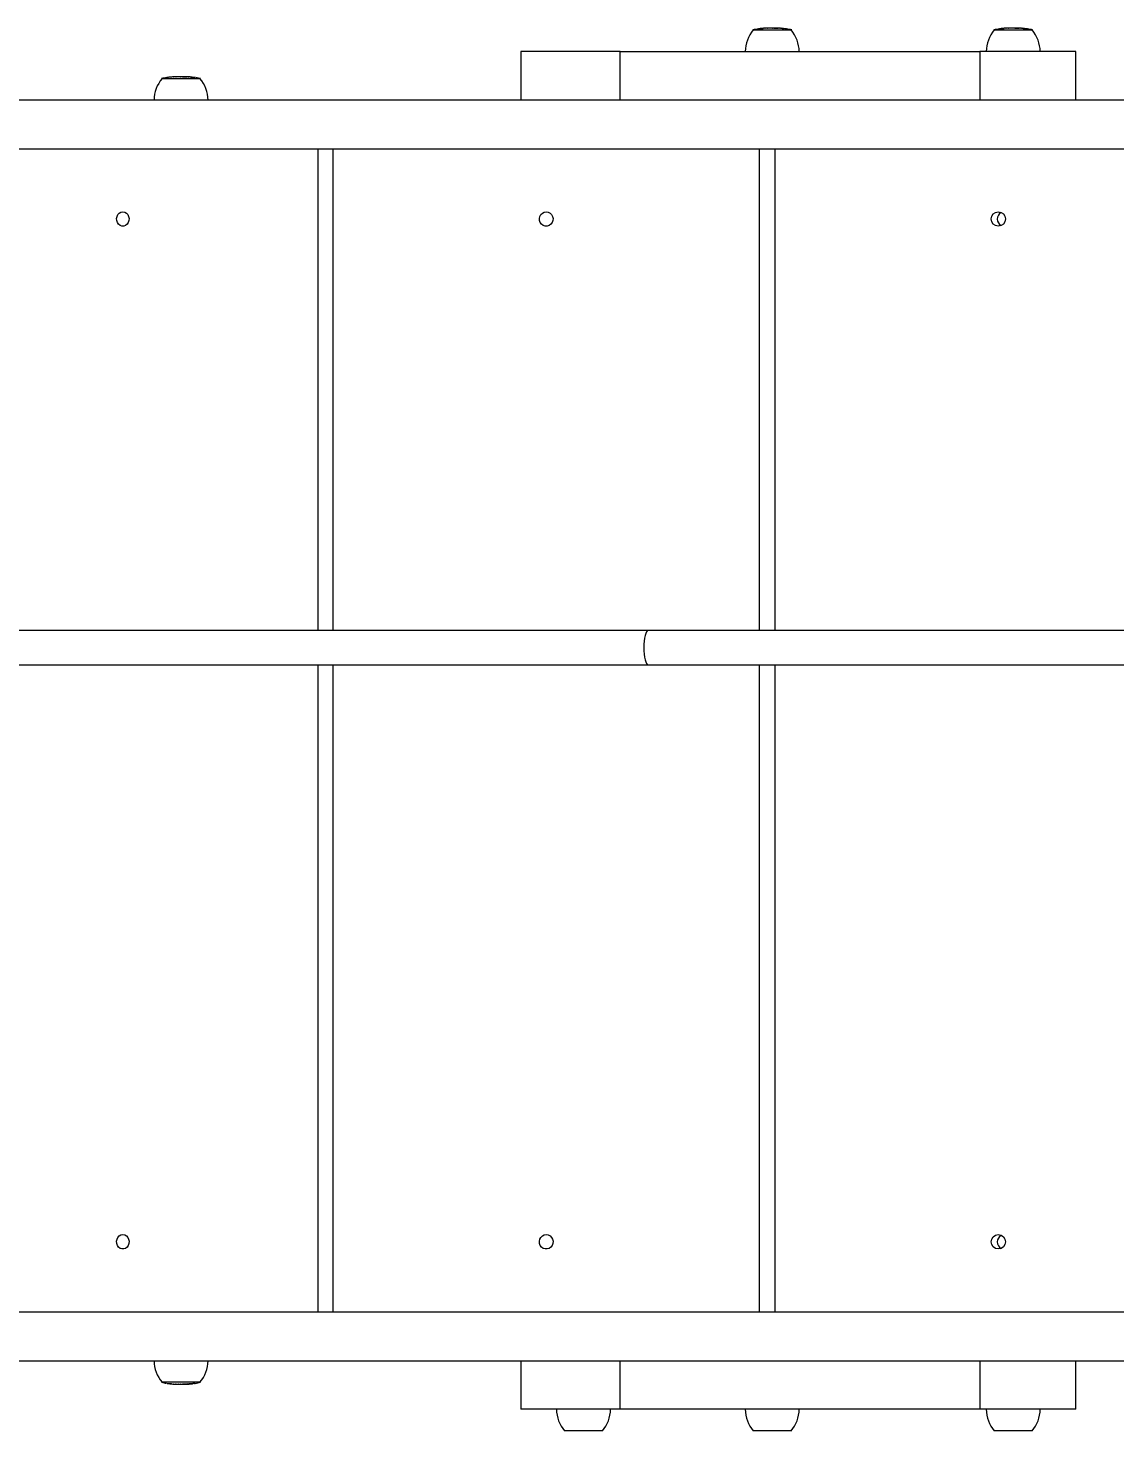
# Model space of a CAD drawing. Header units: millimetres. Extents: x -6280 to 5617, y -5845 to 6834.
# Drawn here: x -4213 to -3609, y 1385 to 2164 of the extents above; entities that cross this region are included whole.
import ezdxf

# ---------------------------------------------------------------- set-up
doc = ezdxf.new("R2010")
doc.units = ezdxf.units.MM
for name, color, linetype in [('DIKOM_ОБЪЕКТ', 7, 'Continuous'), ('DIKOM_РАЗМЕР_ЗОНА', 7, 'Continuous'), ('DIKOM_РАЗМЕР_ОБЪЕКТА', 7, 'Continuous')]:
    doc.layers.add(name, color=color, linetype=linetype)
doc.styles.add('style1', font='arial.ttf', dxfattribs={"width": 0.8})
doc.dimstyles.new('1-50', dxfattribs={"dimtxt": 300, "dimasz": 200, "dimexe": 100, "dimexo": 0, "dimgap": 100, "dimtad": 1, "dimtxsty": 'style1', "dimcen": 200, "dimclrd": 7, "dimclre": 7, "dimclrt": 7, "dimadec": 1, "dimazin": 2, "dimtfac": 1, "dimtmove": 0, "dimatfit": 2, "dimfxl": 0, "dimlwd": 25, "dimlwe": 18, "dimarcsym": 0})

# ---------------------------------------------------------------- blocks, each defined once
blk = doc.blocks.new('*D9')
at = {"layer": 'Defpoints', "color": 0, "transparency": 16777216}
for p in [(2521.23, 1712.79), (-4779.85, 1437.75), (2521.23, -5186.43)]:
    blk.add_point(p, dxfattribs=at)
at = {"layer": 'DIKOM_РАЗМЕР_ОБЪЕКТА', "color": 7, "lineweight": 18, "transparency": 16777216}
for p, q in [((2521.23, 1712.79), (2521.23, -5286.43)), ((-4779.85, 1437.75), (-4779.85, -5286.43))]:
    blk.add_line(p, q, dxfattribs=at)
at = {"layer": 'DIKOM_РАЗМЕР_ОБЪЕКТА', "color": 7, "lineweight": 25, "transparency": 16777216}
blk.add_line((-4579.85, -5186.43), (2321.23, -5186.43), dxfattribs=at)
at = {"layer": 'DIKOM_РАЗМЕР_ОБЪЕКТА', "color": 7, "transparency": 16777216}
for points in [[(-4579.85, -5153.1), (-4579.85, -5219.76), (-4779.85, -5186.43)], [(2321.23, -5153.1), (2321.23, -5219.76), (2521.23, -5186.43)]]:
    blk.add_solid(points, dxfattribs=at)
at = {"layer": 'DIKOM_РАЗМЕР_ОБЪЕКТА', "color": 7, "transparency": 16777216, "insert": (-601.81, -4933.16), "char_height": 300, "attachment_point": 5, "style": 'style1'}
blk.add_mtext('7300', dxfattribs=at)
blk = doc.blocks.new('*D11')
at = {"layer": 'Defpoints', "color": 0, "transparency": 16777216}
for p in [(-6279.85, 1522.45), (4521.23, 1522.45), (4521.23, -5744.52)]:
    blk.add_point(p, dxfattribs=at)
at = {"layer": 'DIKOM_РАЗМЕР_ЗОНА', "color": 7, "lineweight": 18, "transparency": 16777216}
for p, q in [((-6279.85, 1522.45), (-6279.85, -5844.52)), ((4521.23, 1522.45), (4521.23, -5844.52))]:
    blk.add_line(p, q, dxfattribs=at)
at = {"layer": 'DIKOM_РАЗМЕР_ЗОНА', "color": 7, "lineweight": 25, "transparency": 16777216}
blk.add_line((-6079.85, -5744.52), (4321.23, -5744.52), dxfattribs=at)
at = {"layer": 'DIKOM_РАЗМЕР_ЗОНА', "color": 7, "transparency": 16777216}
for points in [[(-6079.85, -5711.19), (-6079.85, -5777.85), (-6279.85, -5744.52)], [(4321.23, -5711.19), (4321.23, -5777.85), (4521.23, -5744.52)]]:
    blk.add_solid(points, dxfattribs=at)
at = {"layer": 'DIKOM_РАЗМЕР_ЗОНА', "color": 7, "transparency": 16777216, "insert": (-569.12, -5491.35), "char_height": 300, "attachment_point": 5, "style": 'style1'}
blk.add_mtext('10800', dxfattribs=at)

msp = doc.modelspace()

# ---------------------------------------------------------------- linework, layer by layer
at = {"layer": 'DIKOM_ОБЪЕКТ', "color": 7, "linetype": 'Continuous', "lineweight": 15}
for p, q in [((-3809.997, 2163.255), (-3800.478, 2163.255)), ((-3806.847, 2163.844), (-3806.76, 2163.855)), ((-3806.302, 2163.923), (-3806.347, 2163.919)), ((-3806.347, 2163.914), (-3806.347, 2163.919)), ((-3803.281, 2164.216), (-3803.143, 2164.229)), ((-3802.685, 2164.254), (-3802.83, 2164.241)), ((-3802.017, 2164.276), (-3801.861, 2164.287)), ((-3799.894, 2164.308), (-3800.672, 2164.308)), ((-3800.478, 2163.255), (-3788.397, 2163.255)), ((-3799.727, 2164.307), (-3799.886, 2164.307)), ((-3799.221, 2164.306), (-3799.118, 2164.307)), ((-3798.393, 2164.308), (-3799.22, 2164.308)), ((-3798.241, 2164.308), (-3798.393, 2164.308)), ((-3798.25, 2164.307), (-3798.135, 2164.306)), ((-3797.722, 2164.308), (-3798.065, 2164.308)), ((-3795.808, 2164.263), (-3795.817, 2164.263)), ((-3795.355, 2164.24), (-3795.356, 2164.24)), ((-3793.542, 2164.05), (-3794.007, 2164.126)), ((-3793.602, 2164.089), (-3793.33, 2164.061)), ((-3791.95, 2163.895), (-3793.087, 2163.998)), ((-3792.971, 2164.021), (-3792.335, 2163.943)), ((-3676.155, 2163.255), (-3666.703, 2163.255)), ((-3673.01, 2163.844), (-3672.924, 2163.854)), ((-3672.507, 2163.914), (-3672.507, 2163.919)), ((-3669.447, 2164.216), (-3669.305, 2164.229)), ((-3668.846, 2164.254), (-3668.996, 2164.241)), ((-3668.184, 2164.276), (-3668.022, 2164.287)), ((-3666.063, 2164.308), (-3666.83, 2164.308)), ((-3666.703, 2163.255), (-3654.555, 2163.255)), ((-3665.895, 2164.307), (-3666.053, 2164.307)), ((-3665.388, 2164.306), (-3665.286, 2164.307)), ((-3664.559, 2164.308), (-3665.387, 2164.308)), ((-3664.392, 2164.308), (-3664.559, 2164.308)), ((-3663.881, 2164.308), (-3664.23, 2164.308)), ((-3661.968, 2164.263), (-3661.977, 2164.264)), ((-3661.51, 2164.24), (-3661.517, 2164.24)), ((-3659.715, 2164.05), (-3660.172, 2164.127)), ((-3659.767, 2164.089), (-3659.497, 2164.061)), ((-3658.086, 2163.893), (-3659.26, 2163.998)), ((-3659.138, 2164.021), (-3658.472, 2163.94)), ((-3938.832, 2151.255), (-3938.832, 2124.255)), ((-3883.649, 2151.255), (-3938.832, 2151.255)), ((-3883.649, 2124.255), (-3883.649, 2151.255)), ((-3883.649, 2151.255), (-3683.845, 2151.255)), ((-3683.845, 2151.255), (-3683.845, 2124.255)), ((-3630.546, 2151.255), (-3683.845, 2151.255)), ((-3630.546, 2124.255), (-3630.546, 2151.255)), ((-4138.352, 2136.255), (-4130.253, 2136.255)), ((-4131.754, 2137.216), (-4131.598, 2137.223)), ((-4131.129, 2137.249), (-4131.314, 2137.241)), ((-4130.521, 2137.276), (-4130.284, 2137.284)), ((-4130.253, 2136.255), (-4116.752, 2136.255)), ((-4128.433, 2137.308), (-4129.027, 2137.308)), ((-4128.288, 2137.307), (-4128.416, 2137.307)), ((-4126.919, 2137.308), (-4127.786, 2137.308)), ((-4127.781, 2137.306), (-4127.694, 2137.307)), ((-4126.563, 2137.308), (-4126.919, 2137.308)), ((-4126.077, 2137.308), (-4126.563, 2137.308)), ((-4122.458, 2137.151), (-4122.472, 2137.152)), ((-4122.257, 2137.05), (-4122.458, 2137.151)), ((-4122.059, 2137.104), (-4121.913, 2137.061)), ((-4120.513, 2136.906), (-4121.813, 2136.998)), ((-4121.557, 2137.021), (-4120.51, 2136.92)), ((-4120.107, 2136.876), (-4120.116, 2136.877)), ((-3566.781, 2124.255), (-4768.318, 2124.255)), ((-4768.318, 2097.255), (-3566.781, 2097.255)), ((-4051.393, 1829.755), (-4051.393, 2097.255)), ((-4043.264, 2097.255), (-4043.264, 1829.755)), ((-3806.203, 1829.755), (-3806.203, 2097.255)), ((-3797.656, 2097.255), (-3797.656, 1829.755)), ((-3868.099, 1829.755), (-4692.32, 1829.755)), ((-3520.972, 1829.755), (-3868.099, 1829.755)), ((-4692.32, 1810.755), (-3868.099, 1810.755)), ((-4051.393, 1451.255), (-4051.393, 1810.755)), ((-4043.264, 1810.755), (-4043.264, 1451.255)), ((-3868.099, 1810.755), (-3520.972, 1810.755)), ((-3806.203, 1451.255), (-3806.203, 1810.755)), ((-3797.656, 1810.755), (-3797.656, 1451.255)), ((-3566.781, 1451.255), (-4768.318, 1451.255)), ((-4768.318, 1424.255), (-3566.781, 1424.255)), ((-3938.832, 1424.255), (-3938.832, 1397.255)), ((-3883.649, 1397.255), (-3883.649, 1424.255)), ((-3683.845, 1424.255), (-3683.845, 1397.255)), ((-3630.546, 1397.255), (-3630.546, 1424.255)), ((-4116.752, 1412.255), (-4138.352, 1412.255)), ((-4131.599, 1411.288), (-4131.813, 1411.301)), ((-4131.373, 1411.275), (-4131.129, 1411.261)), ((-4130.284, 1411.226), (-4130.581, 1411.24)), ((-4128.941, 1411.203), (-4129.137, 1411.203)), ((-4128.964, 1411.202), (-4128.113, 1411.202)), ((-4128.113, 1411.202), (-4127.07, 1411.202)), ((-4127.786, 1411.204), (-4128.111, 1411.204)), ((-4127.049, 1411.202), (-4126.692, 1411.202)), ((-4126.672, 1411.202), (-4126.077, 1411.202)), ((-4123.13, 1411.359), (-4123.144, 1411.358)), ((-4121.441, 1411.46), (-4123.13, 1411.359)), ((-4123.029, 1411.395), (-4121.609, 1411.449)), ((-4121.274, 1411.489), (-4121.069, 1411.627)), ((-4120.764, 1411.633), (-4120.997, 1411.512)), ((-4120.764, 1411.672), (-4120.764, 1411.633)), ((-4120.755, 1411.634), (-4120.764, 1411.633)), ((-4120.755, 1411.673), (-4120.755, 1411.634)), ((-3883.649, 1397.255), (-3938.832, 1397.255)), ((-3683.845, 1397.255), (-3883.649, 1397.255)), ((-3630.546, 1397.255), (-3683.845, 1397.255)), ((-3893.223, 1385.255), (-3914.823, 1385.255)), ((-3788.397, 1385.255), (-3809.997, 1385.255)), ((-3654.555, 1385.255), (-3676.155, 1385.255))]:
    msp.add_line(p, q, dxfattribs=at)
at = {"layer": 'DIKOM_ОБЪЕКТ', "color": 7, "linetype": 'Continuous', "lineweight": 15, "flags": 128}
for points in [[(-4159.878, 2062.255), (-4158.855, 2062.077), (-4157.923, 2061.56), (-4157.164, 2060.749), (-4156.647, 2059.716), (-4156.417, 2058.554), (-4156.494, 2057.365), (-4156.872, 2056.255), (-4157.517, 2055.323), (-4158.372, 2054.651), (-4159.361, 2054.3), (-4160.396, 2054.3), (-4161.385, 2054.651), (-4162.24, 2055.323), (-4162.885, 2056.255), (-4163.263, 2057.365), (-4163.34, 2058.554), (-4163.11, 2059.716), (-4162.593, 2060.749), (-4161.834, 2061.56), (-4160.902, 2062.077), (-4159.878, 2062.255)], [(-3924.733, 2062.255), (-3923.615, 2062.077), (-3922.597, 2061.56), (-3921.768, 2060.749), (-3921.202, 2059.716), (-3920.951, 2058.554), (-3921.035, 2057.365), (-3921.448, 2056.255), (-3922.153, 2055.323), (-3923.087, 2054.651), (-3924.168, 2054.3), (-3925.298, 2054.3), (-3926.379, 2054.651), (-3927.313, 2055.323), (-3928.018, 2056.255), (-3928.431, 2057.365), (-3928.516, 2058.554), (-3928.264, 2059.716), (-3927.699, 2060.749), (-3926.87, 2061.56), (-3925.851, 2062.077), (-3924.733, 2062.255)], [(-3868.099, 1829.755), (-3868.573, 1829.572), (-3869.029, 1829.032), (-3869.448, 1828.154), (-3869.817, 1826.972), (-3870.119, 1825.533), (-3870.343, 1823.89), (-3870.482, 1822.108), (-3870.528, 1820.255)], [(-3870.528, 1820.255), (-3870.482, 1818.402), (-3870.343, 1816.619), (-3870.119, 1814.977), (-3869.817, 1813.537), (-3869.448, 1812.356), (-3869.029, 1811.478), (-3868.573, 1810.938), (-3868.099, 1810.755)], [(-4159.878, 1494.255), (-4158.855, 1494.077), (-4157.923, 1493.56), (-4157.164, 1492.749), (-4156.647, 1491.716), (-4156.417, 1490.554), (-4156.494, 1489.365), (-4156.872, 1488.255), (-4157.517, 1487.323), (-4158.372, 1486.651), (-4159.361, 1486.3), (-4160.396, 1486.3), (-4161.385, 1486.651), (-4162.24, 1487.323), (-4162.885, 1488.255), (-4163.263, 1489.365), (-4163.34, 1490.554), (-4163.11, 1491.716), (-4162.593, 1492.749), (-4161.834, 1493.56), (-4160.902, 1494.077), (-4159.878, 1494.255)], [(-3924.733, 1494.255), (-3923.615, 1494.077), (-3922.597, 1493.56), (-3921.768, 1492.749), (-3921.202, 1491.716), (-3920.951, 1490.554), (-3921.035, 1489.365), (-3921.448, 1488.255), (-3922.153, 1487.323), (-3923.087, 1486.651), (-3924.168, 1486.3), (-3925.298, 1486.3), (-3926.379, 1486.651), (-3927.313, 1487.323), (-3928.018, 1488.255), (-3928.431, 1489.365), (-3928.516, 1490.554), (-3928.264, 1491.716), (-3927.699, 1492.749), (-3926.87, 1493.56), (-3925.851, 1494.077), (-3924.733, 1494.255)]]:
    msp.add_lwpolyline(points, dxfattribs=at)
at = {"layer": 'DIKOM_ОБЪЕКТ', "color": 7, "linetype": 'Continuous', "lineweight": 15}
for centre in [(-3673.648, 2058.277), (-3673.648, 1490.277)]:
    msp.add_circle(centre, 3.978, dxfattribs=at)
for centre, radius, start, end in [((-3795.52, 2151.095), 18.677, 139.378843, 179.509067), ((-3800.672, 2122.472), 41.836, 98.371255, 102.879622), ((-3800.672, 2122.472), 41.836, 95.14568, 97.737397), ((-3800.672, 2122.472), 41.836, 93.385255, 94.503725), ((-3800.672, 2122.472), 41.836, 91.627388, 92.756886), ((-3800.672, 2122.472), 41.836, 90, 91.000371), ((-3797.722, 2122.472), 41.836, 87.510214, 90), ((-3797.722, 2122.472), 41.836, 85.886932, 86.757877), ((-3797.722, 2122.472), 41.836, 84.905269, 85.257971), ((-3797.722, 2122.472), 41.836, 82.597457, 84.346974), ((-3797.722, 2122.472), 41.836, 81.846385, 82.06615), ((-3797.722, 2122.472), 41.836, 77.120378, 81.21108), ((-3802.874, 2151.095), 18.677, 0.490933, 40.621157), ((-3661.678, 2151.095), 18.677, 139.378843, 179.509067), ((-3666.83, 2122.472), 41.836, 98.379308, 102.879622), ((-3666.83, 2122.472), 41.836, 95.177343, 98.039077), ((-3666.83, 2122.472), 41.836, 93.389437, 94.516458), ((-3666.83, 2122.472), 41.836, 91.630205, 92.760579), ((-3666.83, 2122.472), 41.836, 90, 91.002699), ((-3663.88, 2122.472), 41.836, 87.580507, 90), ((-3663.88, 2122.472), 41.836, 87.393763, 87.580507), ((-3663.88, 2122.472), 41.836, 85.882166, 86.757586), ((-3663.88, 2122.472), 41.836, 84.914198, 85.252758), ((-3663.88, 2122.472), 41.836, 82.568337, 84.35679), ((-3663.88, 2122.472), 41.836, 81.838545, 82.035897), ((-3663.88, 2122.472), 41.836, 77.120378, 81.202668), ((-3669.032, 2151.095), 18.677, 0.490933, 40.621157), ((-4123.875, 2124.095), 18.677, 139.378843, 179.509067), ((-4129.026, 2095.472), 41.836, 98.789411, 102.879622), ((-4129.026, 2095.472), 41.836, 93.523047, 95.329183), ((-4129.026, 2095.472), 41.836, 91.72029, 92.878621), ((-4129.026, 2095.472), 41.836, 90, 91.077233), ((-4126.077, 2095.472), 41.836, 85.730291, 86.827204), ((-4126.077, 2095.472), 41.836, 82.337906, 84.488372), ((-4126.077, 2095.472), 41.836, 77.120378, 80.445735), ((-4131.228, 2124.095), 18.677, 0.490933, 40.621157), ((-3670.21, 2058.255), 4.011, 115.733016, 244.266984), ((-3670.21, 1490.255), 4.011, 115.733164, 244.266836), ((-4123.875, 1424.415), 18.677, 180.490933, 220.621157), ((-4131.229, 1424.415), 18.677, 319.378843, 359.509067), ((-4129.026, 1453.038), 41.836, 257.120378, 260.872472), ((-4129.026, 1453.038), 41.836, 265.0665, 266.477099), ((-4129.026, 1453.038), 41.836, 267.120468, 268.27704), ((-4129.026, 1453.038), 41.836, 268.920247, 269.362311), ((-4126.077, 1453.038), 41.836, 273.015237, 274.270783), ((-4126.077, 1453.038), 41.836, 274.916627, 275.340741), ((-4126.077, 1453.038), 41.836, 275.340741, 275.825601), ((-4126.077, 1453.038), 41.836, 278.35007, 278.40787), ((-4126.077, 1453.038), 41.836, 278.40787, 278.730974), ((-4126.077, 1453.038), 41.836, 278.730974, 282.879622), ((-3900.346, 1397.415), 18.677, 180.490933, 220.621157), ((-3907.7, 1397.415), 18.677, 319.378843, 359.509067), ((-3795.52, 1397.415), 18.677, 180.490933, 220.621157), ((-3802.874, 1397.415), 18.677, 319.378843, 359.509067), ((-3661.678, 1397.415), 18.677, 180.490933, 220.621157), ((-3669.032, 1397.415), 18.677, 319.378843, 359.509067)]:
    msp.add_arc(centre, radius, start, end, dxfattribs=at)
for points, knots in [([(-3805.589, 2164.01), (-3805.794, 2163.986), (-3806.214, 2163.935), (-3806.633, 2163.875), (-3806.847, 2163.844)], [0, 0, 0, 0, 0.4892727, 1, 1, 1, 1]), ([(-3806.347, 2163.919), (-3806.217, 2163.937), (-3805.963, 2163.971), (-3805.709, 2164.001), (-3805.585, 2164.016)], [0, 0, 0, 0, 0.5105955, 1, 1, 1, 1]), ([(-3803.957, 2164.177), (-3803.975, 2164.176), (-3804.029, 2164.173), (-3804.253, 2164.152), (-3804.586, 2164.119), (-3805.048, 2164.072), (-3805.392, 2164.033), (-3805.589, 2164.01)], [0, 0, 0, 0, 0.103056, 0.3176672, 0.4939493, 0.709976, 1, 1, 1, 1]), ([(-3805.585, 2164.016), (-3805.428, 2164.034), (-3805.175, 2164.063), (-3804.829, 2164.099), (-3804.556, 2164.127), (-3804.326, 2164.148), (-3804.235, 2164.154), (-3804.204, 2164.154), (-3804.198, 2164.154)], [0, 0, 0, 0, 0.2195984, 0.3568848, 0.4943578, 0.6726948, 0.9374168, 1, 1, 1, 1]), ([(-3802.83, 2164.241), (-3802.909, 2164.237), (-3803.059, 2164.229), (-3803.209, 2164.22), (-3803.281, 2164.216)], [0, 0, 0, 0, 0.524246, 1, 1, 1, 1]), ([(-3801.566, 2164.289), (-3801.644, 2164.287), (-3801.794, 2164.283), (-3801.945, 2164.278), (-3802.017, 2164.276)], [0, 0, 0, 0, 0.515822, 1, 1, 1, 1]), ([(-3801.42, 2164.301), (-3801.445, 2164.3), (-3801.494, 2164.298), (-3801.542, 2164.292), (-3801.566, 2164.289)], [0, 0, 0, 0, 0.5020653, 1, 1, 1, 1]), ([(-3799.118, 2164.307), (-3799.208, 2164.307), (-3799.309, 2164.307), (-3799.512, 2164.307), (-3799.626, 2164.307), (-3799.727, 2164.307)], [0, 0, 0, 0, 0.4428864, 0.5000014, 1, 1, 1, 1]), ([(-3797.235, 2164.288), (-3797.464, 2164.293), (-3797.86, 2164.302), (-3798.252, 2164.308), (-3798.374, 2164.307), (-3798.41, 2164.307)], [0, 0, 0, 0, 0.4895645, 0.8500503, 1, 1, 1, 1]), ([(-3798.211, 2164.307), (-3798.161, 2164.307), (-3798.06, 2164.308), (-3797.766, 2164.305), (-3797.458, 2164.3), (-3797.263, 2164.296), (-3797.192, 2164.295)], [0, 0, 0, 0, 0.2896379, 0.5803135, 0.8460112, 1, 1, 1, 1]), ([(-3795.356, 2164.24), (-3795.414, 2164.241), (-3795.509, 2164.242), (-3795.941, 2164.253), (-3796.416, 2164.266), (-3796.873, 2164.279), (-3797.142, 2164.286), (-3797.235, 2164.288)], [0, 0, 0, 0, 0.3032423, 0.5041782, 0.7051558, 0.8982331, 1, 1, 1, 1]), ([(-3797.192, 2164.295), (-3797.011, 2164.29), (-3796.703, 2164.283), (-3796.314, 2164.273), (-3796.028, 2164.267), (-3795.867, 2164.264), (-3795.825, 2164.263), (-3795.808, 2164.263)], [0, 0, 0, 0, 0.2561133, 0.4370386, 0.6178521, 0.8435083, 1, 1, 1, 1]), ([(-3794.976, 2164.18), (-3794.907, 2164.194), (-3794.822, 2164.211), (-3794.736, 2164.198), (-3794.72, 2164.195)], [0, 0, 0, 0, 0.8091308, 1, 1, 1, 1]), ([(-3794.525, 2164.145), (-3794.597, 2164.15), (-3794.747, 2164.163), (-3794.898, 2164.174), (-3794.976, 2164.18)], [0, 0, 0, 0, 0.4778937, 1, 1, 1, 1]), ([(-3794.263, 2164.16), (-3794.291, 2164.163), (-3794.379, 2164.174), (-3794.466, 2164.156), (-3794.525, 2164.145)], [0, 0, 0, 0, 0.3290374, 1, 1, 1, 1]), ([(-3793.087, 2163.998), (-3793.163, 2164.007), (-3793.315, 2164.025), (-3793.466, 2164.041), (-3793.542, 2164.05)], [0, 0, 0, 0, 0.5017295, 1, 1, 1, 1]), ([(-3793.33, 2164.061), (-3793.312, 2164.057), (-3793.285, 2164.05), (-3793.252, 2164.041), (-3793.239, 2164.037), (-3793.233, 2164.035)], [0, 0, 0, 0, 0.4997351, 0.749744, 1, 1, 1, 1]), ([(-3793.233, 2164.035), (-3793.232, 2164.035), (-3793.228, 2164.034), (-3793.225, 2164.034), (-3793.224, 2164.034)], [0, 0, 0, 0, 0.5267334, 1, 1, 1, 1]), ([(-3793.224, 2164.034), (-3793.183, 2164.032), (-3793.12, 2164.03), (-3793.036, 2164.025), (-3792.993, 2164.022), (-3792.971, 2164.021)], [0, 0, 0, 0, 0.4997368, 0.7496802, 1, 1, 1, 1]), ([(-3792.088, 2163.867), (-3792.03, 2163.879), (-3791.931, 2163.901), (-3791.832, 2163.886), (-3791.79, 2163.881)], [0, 0, 0, 0, 0.583267, 1, 1, 1, 1]), ([(-3791.637, 2163.799), (-3791.721, 2163.812), (-3791.872, 2163.835), (-3792.022, 2163.857), (-3792.088, 2163.867)], [0, 0, 0, 0, 0.5630258, 1, 1, 1, 1]), ([(-3791.332, 2163.809), (-3791.365, 2163.816), (-3791.466, 2163.837), (-3791.568, 2163.815), (-3791.637, 2163.799)], [0, 0, 0, 0, 0.3180616, 1, 1, 1, 1]), ([(-3671.752, 2164.01), (-3671.958, 2163.986), (-3672.377, 2163.935), (-3672.796, 2163.875), (-3673.01, 2163.844)], [0, 0, 0, 0, 0.4893584, 1, 1, 1, 1]), ([(-3672.507, 2163.919), (-3672.378, 2163.937), (-3672.124, 2163.971), (-3671.87, 2164.001), (-3671.746, 2164.016)], [0, 0, 0, 0, 0.510149, 1, 1, 1, 1]), ([(-3670.125, 2164.176), (-3670.14, 2164.176), (-3670.194, 2164.173), (-3670.416, 2164.152), (-3670.749, 2164.119), (-3671.212, 2164.072), (-3671.555, 2164.033), (-3671.752, 2164.01)], [0, 0, 0, 0, 0.0891674, 0.307038, 0.486038, 0.7055365, 1, 1, 1, 1]), ([(-3671.746, 2164.016), (-3671.59, 2164.034), (-3671.336, 2164.063), (-3670.99, 2164.099), (-3670.718, 2164.126), (-3670.516, 2164.145), (-3670.461, 2164.148), (-3670.434, 2164.15)], [0, 0, 0, 0, 0.2631299, 0.4274582, 0.5920982, 0.8057981, 1, 1, 1, 1]), ([(-3668.996, 2164.241), (-3669.074, 2164.237), (-3669.225, 2164.229), (-3669.375, 2164.22), (-3669.447, 2164.216)], [0, 0, 0, 0, 0.5247584, 1, 1, 1, 1]), ([(-3667.733, 2164.289), (-3667.81, 2164.287), (-3667.961, 2164.283), (-3668.111, 2164.278), (-3668.184, 2164.276)], [0, 0, 0, 0, 0.5158301, 1, 1, 1, 1]), ([(-3667.58, 2164.301), (-3667.605, 2164.3), (-3667.656, 2164.298), (-3667.707, 2164.292), (-3667.733, 2164.289)], [0, 0, 0, 0, 0.502054, 1, 1, 1, 1]), ([(-3665.286, 2164.307), (-3665.376, 2164.307), (-3665.478, 2164.307), (-3665.681, 2164.307), (-3665.794, 2164.307), (-3665.895, 2164.307)], [0, 0, 0, 0, 0.4436172, 0.5, 1, 1, 1, 1]), ([(-3663.406, 2164.288), (-3663.634, 2164.293), (-3664.03, 2164.302), (-3664.42, 2164.308), (-3664.54, 2164.307), (-3664.575, 2164.307)], [0, 0, 0, 0, 0.4896962, 0.8500462, 1, 1, 1, 1]), ([(-3664.373, 2164.307), (-3664.324, 2164.307), (-3664.225, 2164.308), (-3663.933, 2164.305), (-3663.625, 2164.3), (-3663.431, 2164.296), (-3663.359, 2164.295)], [0, 0, 0, 0, 0.2896293, 0.5802073, 0.8460257, 1, 1, 1, 1]), ([(-3661.517, 2164.24), (-3661.576, 2164.241), (-3661.675, 2164.242), (-3662.109, 2164.253), (-3662.586, 2164.266), (-3663.044, 2164.279), (-3663.313, 2164.286), (-3663.406, 2164.288)], [0, 0, 0, 0, 0.3032844, 0.5042086, 0.7052402, 0.8981961, 1, 1, 1, 1]), ([(-3663.359, 2164.295), (-3663.179, 2164.29), (-3662.871, 2164.283), (-3662.48, 2164.273), (-3662.193, 2164.267), (-3662.029, 2164.264), (-3661.986, 2164.263), (-3661.968, 2164.263)], [0, 0, 0, 0, 0.2560409, 0.4370472, 0.6178113, 0.8434903, 1, 1, 1, 1]), ([(-3661.148, 2164.18), (-3661.076, 2164.194), (-3660.984, 2164.211), (-3660.893, 2164.197), (-3660.875, 2164.195)], [0, 0, 0, 0, 0.7986983, 1, 1, 1, 1]), ([(-3660.697, 2164.145), (-3660.769, 2164.15), (-3660.919, 2164.163), (-3661.07, 2164.174), (-3661.148, 2164.18)], [0, 0, 0, 0, 0.477379, 1, 1, 1, 1]), ([(-3660.417, 2164.159), (-3660.449, 2164.163), (-3660.542, 2164.174), (-3660.636, 2164.156), (-3660.697, 2164.145)], [0, 0, 0, 0, 0.3383583, 1, 1, 1, 1]), ([(-3659.26, 2163.998), (-3659.336, 2164.007), (-3659.488, 2164.025), (-3659.64, 2164.041), (-3659.715, 2164.05)], [0, 0, 0, 0, 0.5019837, 1, 1, 1, 1]), ([(-3659.497, 2164.061), (-3659.48, 2164.057), (-3659.453, 2164.05), (-3659.421, 2164.041), (-3659.409, 2164.037), (-3659.403, 2164.035)], [0, 0, 0, 0, 0.4997563, 0.7498151, 1, 1, 1, 1]), ([(-3659.403, 2164.035), (-3659.402, 2164.035), (-3659.399, 2164.034), (-3659.396, 2164.034), (-3659.394, 2164.034)], [0, 0, 0, 0, 0.5522784, 1, 1, 1, 1]), ([(-3659.394, 2164.034), (-3659.352, 2164.032), (-3659.289, 2164.03), (-3659.203, 2164.025), (-3659.16, 2164.022), (-3659.138, 2164.021)], [0, 0, 0, 0, 0.5000594, 0.7499369, 1, 1, 1, 1]), ([(-3658.262, 2163.867), (-3658.201, 2163.879), (-3658.095, 2163.901), (-3657.988, 2163.886), (-3657.943, 2163.88)], [0, 0, 0, 0, 0.5726046, 1, 1, 1, 1]), ([(-3657.811, 2163.799), (-3657.896, 2163.812), (-3658.046, 2163.835), (-3658.196, 2163.857), (-3658.262, 2163.867)], [0, 0, 0, 0, 0.5630895, 1, 1, 1, 1]), ([(-3657.485, 2163.808), (-3657.521, 2163.815), (-3657.629, 2163.837), (-3657.738, 2163.814), (-3657.811, 2163.799)], [0, 0, 0, 0, 0.3310215, 1, 1, 1, 1]), ([(-4134.004, 2137.01), (-4134.204, 2136.986), (-4134.614, 2136.935), (-4135.022, 2136.875), (-4135.23, 2136.844)], [0, 0, 0, 0, 0.4893964, 1, 1, 1, 1]), ([(-4132.912, 2137.126), (-4132.935, 2137.124), (-4133.088, 2137.111), (-4133.476, 2137.071), (-4133.812, 2137.033), (-4134.004, 2137.01)], [0, 0, 0, 0, 0.0721648, 0.4685908, 1, 1, 1, 1]), ([(-4131.314, 2137.241), (-4131.39, 2137.237), (-4131.537, 2137.229), (-4131.684, 2137.22), (-4131.754, 2137.216)], [0, 0, 0, 0, 0.5243081, 1, 1, 1, 1]), ([(-4130.081, 2137.289), (-4130.157, 2137.287), (-4130.304, 2137.283), (-4130.45, 2137.278), (-4130.521, 2137.276)], [0, 0, 0, 0, 0.5156863, 1, 1, 1, 1]), ([(-4129.774, 2137.301), (-4129.826, 2137.3), (-4129.928, 2137.298), (-4130.03, 2137.292), (-4130.081, 2137.289)], [0, 0, 0, 0, 0.5020304, 1, 1, 1, 1]), ([(-4127.694, 2137.307), (-4127.782, 2137.307), (-4127.881, 2137.307), (-4128.079, 2137.307), (-4128.189, 2137.307), (-4128.288, 2137.307)], [0, 0, 0, 0, 0.4430475, 0.5000001, 1, 1, 1, 1]), ([(-4125.864, 2137.288), (-4126.084, 2137.293), (-4126.465, 2137.302), (-4126.811, 2137.308), (-4126.902, 2137.307), (-4126.928, 2137.307)], [0, 0, 0, 0, 0.4937861, 0.8571112, 1, 1, 1, 1]), ([(-4126.663, 2137.307), (-4126.631, 2137.307), (-4126.565, 2137.308), (-4126.312, 2137.305), (-4126.025, 2137.3), (-4125.836, 2137.296), (-4125.767, 2137.295)], [0, 0, 0, 0, 0.2896559, 0.5802851, 0.846205, 1, 1, 1, 1]), ([(-4123.791, 2137.24), (-4123.886, 2137.241), (-4124.042, 2137.242), (-4124.537, 2137.253), (-4125.045, 2137.266), (-4125.51, 2137.279), (-4125.773, 2137.286), (-4125.864, 2137.288)], [0, 0, 0, 0, 0.303343, 0.5041868, 0.7052689, 0.8981801, 1, 1, 1, 1]), ([(-4125.767, 2137.295), (-4125.589, 2137.29), (-4125.284, 2137.283), (-4124.871, 2137.273), (-4124.548, 2137.267), (-4124.339, 2137.264), (-4124.263, 2137.263), (-4124.232, 2137.263)], [0, 0, 0, 0, 0.2560408, 0.4370874, 0.6177885, 0.8435042, 1, 1, 1, 1]), ([(-4124.232, 2137.263), (-4124.181, 2137.263), (-4124.12, 2137.262), (-4124.189, 2137.265), (-4124.201, 2137.265)], [0, 0, 0, 0, 0.8371501, 1, 1, 1, 1]), ([(-4123.759, 2137.243), (-4123.739, 2137.242), (-4123.683, 2137.239), (-4123.749, 2137.239), (-4123.791, 2137.24)], [0, 0, 0, 0, 0.3621018, 1, 1, 1, 1]), ([(-4123.656, 2137.18), (-4123.51, 2137.193), (-4123.279, 2137.212), (-4123.047, 2137.192), (-4122.961, 2137.185)], [0, 0, 0, 0, 0.6299135, 1, 1, 1, 1]), ([(-4123.216, 2137.144), (-4123.286, 2137.15), (-4123.432, 2137.163), (-4123.579, 2137.174), (-4123.656, 2137.18)], [0, 0, 0, 0, 0.4768525, 1, 1, 1, 1]), ([(-4122.472, 2137.152), (-4122.596, 2137.16), (-4122.844, 2137.176), (-4123.092, 2137.155), (-4123.216, 2137.144)], [0, 0, 0, 0, 0.5001112, 1, 1, 1, 1]), ([(-4121.813, 2136.998), (-4121.887, 2137.007), (-4122.035, 2137.025), (-4122.183, 2137.041), (-4122.257, 2137.05)], [0, 0, 0, 0, 0.5012712, 1, 1, 1, 1]), ([(-4121.913, 2137.061), (-4121.907, 2137.057), (-4121.898, 2137.05), (-4121.888, 2137.041), (-4121.888, 2137.037), (-4121.888, 2137.035)], [0, 0, 0, 0, 0.4997152, 0.749741, 1, 1, 1, 1]), ([(-4121.888, 2137.035), (-4121.886, 2137.035), (-4121.883, 2137.034), (-4121.881, 2137.034), (-4121.879, 2137.034)], [0, 0, 0, 0, 0.5538561, 1, 1, 1, 1]), ([(-4121.879, 2137.034), (-4121.826, 2137.032), (-4121.746, 2137.03), (-4121.639, 2137.025), (-4121.584, 2137.022), (-4121.557, 2137.021)], [0, 0, 0, 0, 0.500236, 0.7500988, 1, 1, 1, 1]), ([(-4120.839, 2136.867), (-4120.717, 2136.878), (-4120.473, 2136.902), (-4120.229, 2136.885), (-4120.107, 2136.876)], [0, 0, 0, 0, 0.5001865, 1, 1, 1, 1]), ([(-4120.399, 2136.799), (-4120.482, 2136.812), (-4120.628, 2136.835), (-4120.775, 2136.857), (-4120.839, 2136.867)], [0, 0, 0, 0, 0.5635543, 1, 1, 1, 1]), ([(-4119.524, 2136.791), (-4119.67, 2136.807), (-4119.961, 2136.84), (-4120.253, 2136.813), (-4120.399, 2136.799)], [0, 0, 0, 0, 0.5001436, 1, 1, 1, 1]), ([(-4120.135, 2136.883), (-4120.042, 2136.87), (-4119.838, 2136.84), (-4119.634, 2136.808), (-4119.524, 2136.791)], [0, 0, 0, 0, 0.4563712, 1, 1, 1, 1]), ([(-4135.289, 1411.674), (-4135.089, 1411.644), (-4134.697, 1411.586), (-4134.305, 1411.537), (-4134.113, 1411.513)], [0, 0, 0, 0, 0.5122418, 1, 1, 1, 1]), ([(-4134.113, 1411.513), (-4133.918, 1411.49), (-4133.594, 1411.452), (-4133.127, 1411.404), (-4132.809, 1411.373), (-4132.672, 1411.362), (-4132.626, 1411.358)], [0, 0, 0, 0, 0.3774264, 0.6252487, 0.8731946, 1, 1, 1, 1]), ([(-4132.92, 1411.385), (-4132.92, 1411.385), (-4132.972, 1411.39), (-4133.162, 1411.407), (-4133.464, 1411.438), (-4133.759, 1411.471), (-4133.948, 1411.493), (-4134.018, 1411.502)], [0, 0, 0, 0, 0.0015169, 0.2478923, 0.495865, 0.811657, 1, 1, 1, 1]), ([(-4131.813, 1411.301), (-4131.743, 1411.296), (-4131.596, 1411.287), (-4131.45, 1411.279), (-4131.373, 1411.275)], [0, 0, 0, 0, 0.4757226, 1, 1, 1, 1]), ([(-4130.581, 1411.24), (-4130.51, 1411.237), (-4130.363, 1411.232), (-4130.216, 1411.228), (-4130.14, 1411.226)], [0, 0, 0, 0, 0.484289, 1, 1, 1, 1]), ([(-4130.14, 1411.226), (-4130.071, 1411.221), (-4129.962, 1411.213), (-4129.854, 1411.211), (-4129.815, 1411.211)], [0, 0, 0, 0, 0.641211, 1, 1, 1, 1]), ([(-4129.492, 1411.208), (-4129.175, 1411.205), (-4128.813, 1411.201), (-4128.451, 1411.204), (-4128.405, 1411.205)], [0, 0, 0, 0, 0.8750689, 1, 1, 1, 1]), ([(-4128.405, 1411.205), (-4128.302, 1411.205), (-4128.096, 1411.204), (-4127.889, 1411.204), (-4127.786, 1411.204)], [0, 0, 0, 0, 0.4996219, 1, 1, 1, 1]), ([(-4127.075, 1411.203), (-4127.003, 1411.203), (-4126.86, 1411.204), (-4126.434, 1411.214), (-4126.095, 1411.222), (-4125.923, 1411.227)], [0, 0, 0, 0, 0.3349238, 0.6627688, 1, 1, 1, 1]), ([(-4125.817, 1411.219), (-4125.961, 1411.216), (-4126.228, 1411.209), (-4126.529, 1411.204), (-4126.696, 1411.202), (-4126.745, 1411.202), (-4126.73, 1411.203), (-4126.729, 1411.203)], [0, 0, 0, 0, 0.2853282, 0.5263322, 0.7674476, 0.995154, 1, 1, 1, 1]), ([(-4125.923, 1411.227), (-4125.717, 1411.232), (-4125.338, 1411.243), (-4124.794, 1411.257), (-4124.351, 1411.266), (-4124.017, 1411.271), (-4123.904, 1411.27), (-4123.848, 1411.27)], [0, 0, 0, 0, 0.225337, 0.4129877, 0.6000722, 0.800038, 1, 1, 1, 1]), ([(-4124.288, 1411.247), (-4124.354, 1411.247), (-4124.461, 1411.247), (-4124.795, 1411.243), (-4125.156, 1411.235), (-4125.515, 1411.226), (-4125.732, 1411.221), (-4125.817, 1411.219)], [0, 0, 0, 0, 0.3017916, 0.4913836, 0.6810096, 0.8762577, 1, 1, 1, 1]), ([(-4124.332, 1411.239), (-4124.305, 1411.24), (-4124.211, 1411.244), (-4124.212, 1411.246), (-4124.266, 1411.247), (-4124.288, 1411.247)], [0, 0, 0, 0, 0.1925045, 0.6693345, 1, 1, 1, 1]), ([(-4123.848, 1411.27), (-4123.797, 1411.269), (-4123.713, 1411.268), (-4123.896, 1411.26), (-4123.968, 1411.256)], [0, 0, 0, 0, 0.6015033, 1, 1, 1, 1]), ([(-4123.715, 1411.337), (-4123.598, 1411.346), (-4123.369, 1411.364), (-4123.141, 1411.385), (-4123.029, 1411.395)], [0, 0, 0, 0, 0.5130518, 1, 1, 1, 1]), ([(-4123.138, 1411.315), (-4123.185, 1411.312), (-4123.377, 1411.3), (-4123.569, 1411.321), (-4123.715, 1411.337)], [0, 0, 0, 0, 0.2416338, 1, 1, 1, 1]), ([(-4121.609, 1411.449), (-4121.56, 1411.453), (-4121.486, 1411.46), (-4121.39, 1411.469), (-4121.347, 1411.473), (-4121.325, 1411.475)], [0, 0, 0, 0, 0.4999221, 0.7498758, 1, 1, 1, 1]), ([(-4120.997, 1411.512), (-4121.071, 1411.503), (-4121.219, 1411.485), (-4121.367, 1411.468), (-4121.441, 1411.46)], [0, 0, 0, 0, 0.5012595, 1, 1, 1, 1]), ([(-4121.325, 1411.475), (-4121.323, 1411.475), (-4121.32, 1411.476), (-4121.317, 1411.476), (-4121.316, 1411.476)], [0, 0, 0, 0, 0.5272587, 1, 1, 1, 1]), ([(-4121.316, 1411.476), (-4121.309, 1411.478), (-4121.3, 1411.48), (-4121.286, 1411.485), (-4121.278, 1411.488), (-4121.274, 1411.489)], [0, 0, 0, 0, 0.4999481, 0.7499299, 1, 1, 1, 1]), ([(-4121.069, 1411.627), (-4120.976, 1411.64), (-4120.772, 1411.67), (-4120.569, 1411.702), (-4120.458, 1411.719)], [0, 0, 0, 0, 0.456368, 1, 1, 1, 1]), ([(-4120.023, 1411.643), (-4120.145, 1411.631), (-4120.389, 1411.608), (-4120.633, 1411.625), (-4120.755, 1411.634)], [0, 0, 0, 0, 0.5001864, 1, 1, 1, 1]), ([(-4120.458, 1411.719), (-4120.312, 1411.703), (-4120.021, 1411.67), (-4119.729, 1411.697), (-4119.583, 1411.711)], [0, 0, 0, 0, 0.5001436, 1, 1, 1, 1]), ([(-4119.583, 1411.711), (-4119.665, 1411.698), (-4119.812, 1411.675), (-4119.959, 1411.653), (-4120.023, 1411.643)], [0, 0, 0, 0, 0.563542, 1, 1, 1, 1])]:
    msp.add_open_spline(points, degree=3, knots=knots, dxfattribs=at)

# ---------------------------------------------------------------- dimensions: what is measured, and where the dimension line sits
at = {"layer": 'DIKOM_РАЗМЕР_ЗОНА'}
dim = msp.add_linear_dim(base=(4521.229, -5744.52), p1=(-6279.854, 1522.451), p2=(4521.229, 1522.451), text='10800', dimstyle='1-50', dxfattribs=at)
dim.commit()
dim.dimension.update_dxf_attribs({"geometry": '*D11', "text_midpoint": (-569.123, -5744.52), "dimtype": 160})
at = {"layer": 'DIKOM_РАЗМЕР_ОБЪЕКТА'}
dim = msp.add_linear_dim(base=(2521.229, -5186.431), p1=(-4779.854, 1437.755), p2=(2521.229, 1712.785), text='7300', dimstyle='1-50', dxfattribs=at)
dim.commit()
dim.dimension.update_dxf_attribs({"geometry": '*D9', "text_midpoint": (-601.814, -5186.431), "dimtype": 160})

doc.saveas('drawing.dxf')
